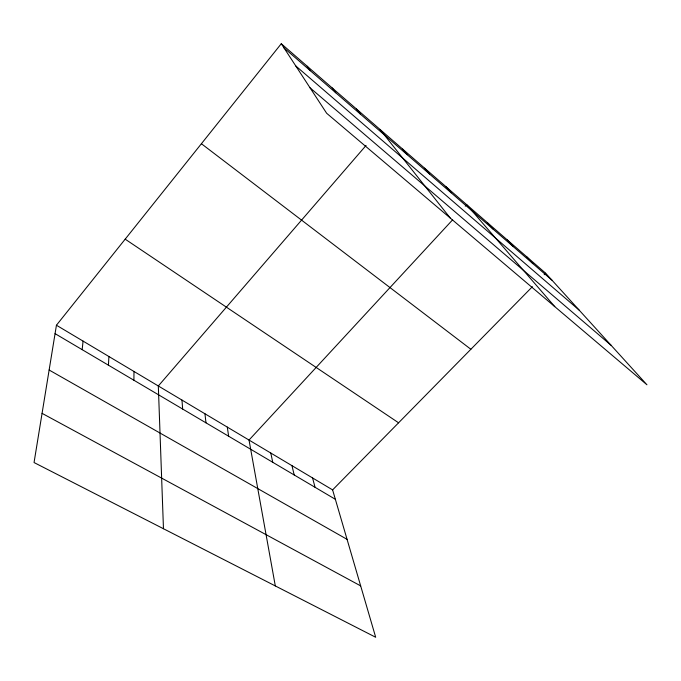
<?xml version="1.0" encoding="UTF-8"?>
<svg xmlns="http://www.w3.org/2000/svg" width="681" height="681" viewBox="0 0 681 681"><rect width="100%" height="100%" fill="white"/><g stroke="black" fill="none" stroke-linecap="round" stroke-linejoin="round"><path stroke-width="1.02" d="M133.91 380.245L133.978 371.46M108.432 365.186L108.909 356.512M82.163 349.659L83.073 341.104M56.438 325.229L34.05 462.544L375.691 637.271L332.609 489.894L56.438 325.229L281.27 43.729L545.651 273.217L646.95 384.782L326.65 113.259L281.27 43.729M366.063 145.453L158.324 385.974L163.466 528.737M452.618 219.835L249.025 440.054L275.311 585.932M465.251 206.173L466.655 204.649L554.794 306.654M332.609 489.894L532.397 286.692M544.179 274.715L545.651 273.217M42.069 413.35L360.675 585.898M49.134 370.021L347.063 539.343M55.067 333.647L335.358 499.301M125.176 239.167L398.581 422.799M201.406 143.725L470.869 349.268M310.051 87.823L611.129 345.335M295.741 65.912L579.148 310.11M283.968 47.866L551.985 280.189M526.788 256.839L532.917 263.666M507.345 239.976L513.261 246.633M487.315 222.585L493.001 229.063M445.978 186.705L451.145 192.783M424.655 168.19L429.541 174.055M402.658 149.096L407.238 154.723M379.947 129.381L450.226 218.014M356.486 109.02L360.402 114.119M332.251 87.985L335.784 92.786M307.191 66.236L310.323 70.713M312.562 477.943L315.065 487.307M291.97 465.659L294.201 474.98M270.791 453.035L272.749 462.297M227.292 427.098L228.646 436.232M204.955 413.776L205.985 422.841M181.972 400.079L182.661 409.051"/></g></svg>
